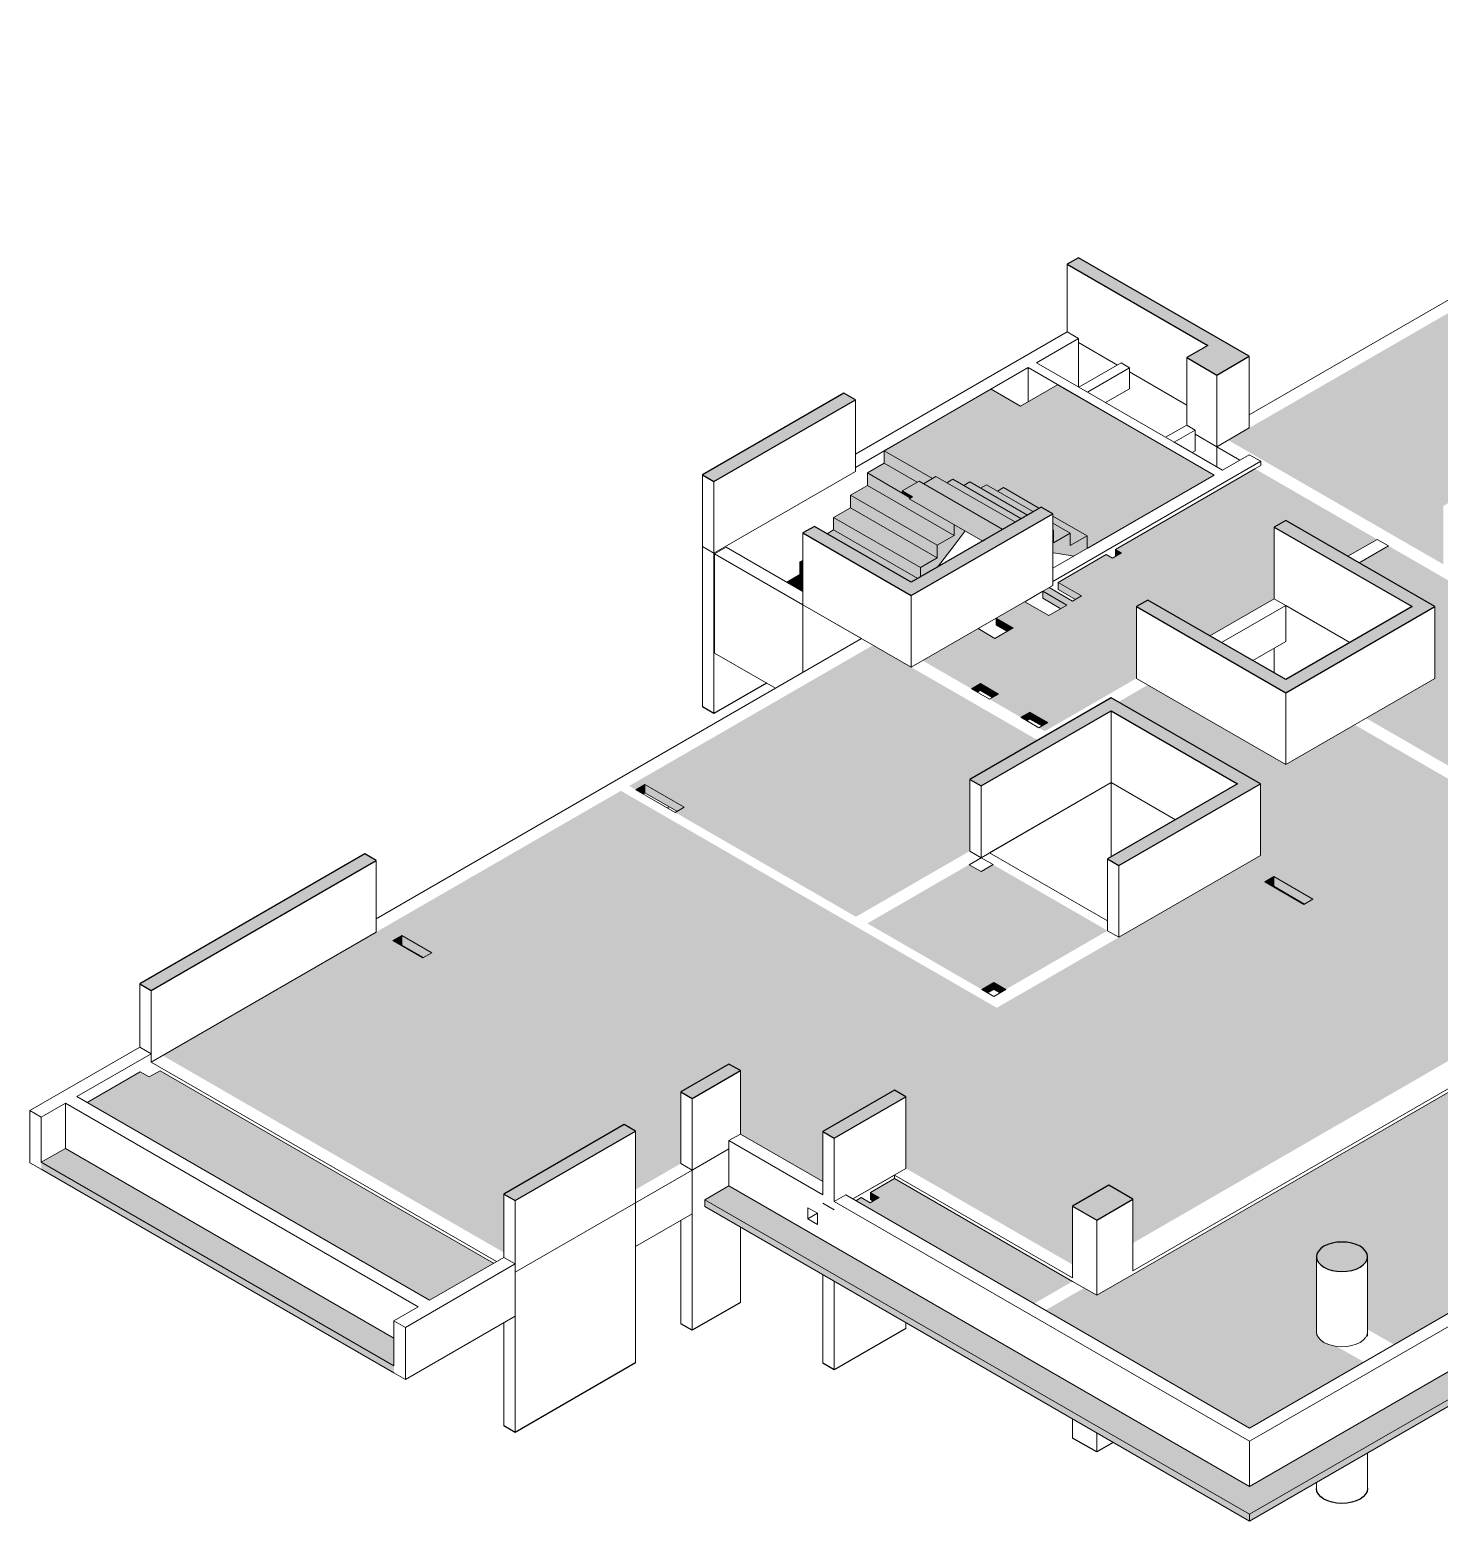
# Model space of a CAD drawing. Header units: centimetres. Extents: x -1475 to 26035, y -1239 to 84208.
# Drawn here: x -1475 to 180, y 66702 to 68453 of the extents above; entities that cross this region are included whole.
import ezdxf

# ---------------------------------------------------------------- set-up
doc = ezdxf.new("R2010")
doc.units = ezdxf.units.CM
for name, color, linetype, lineweight in [('A-FLOR', 7, 'Continuous', 9), ('S-BEAM', 7, 'Continuous', 9), ('S-COLS', 7, 'Continuous', 9), ('S-STRS', 7, 'Continuous', 9)]:
    doc.layers.add(name, color=color, linetype=linetype, lineweight=lineweight)

msp = doc.modelspace()

# ---------------------------------------------------------------- hatches: boundary and pattern name
at = {"layer": 'A-FLOR', "true_color": 0xbfbfbf}
h = msp.add_hatch(color=9, dxfattribs=at)
h.paths.add_polyline_path([(573.29, 67368.42), (702.69, 67443.13), (621.02, 67490.28), (1177.51, 67811.57), (1177.51, 67845.05), (989.07, 67953.85), (981.99, 67949.76), (974.92, 67953.85), (981.99, 67957.93), (983.76, 67956.91), (983.76, 68038.56), (930.73, 68069.18), (930.73, 68153.41), (987.3, 68186.07), (1000.73, 68178.32), (1000.73, 68109.59), (1053.76, 68140.35), (1053.76, 68145), (1047.26, 68148.76), (1053.76, 68152.52), (1053.76, 68224.45), (1108.8, 68256.22), (767.39, 68453.34), (228.93, 68142.46), (670.51, 67887.51), (360.8, 67708.69), (121.09, 67847.09), (86.56, 67827.15), (175.54, 67775.78), (175.54, 67691.55), (94.58, 67644.8), (559.85, 67376.18)], flags=0)
h.paths.add_polyline_path([(284.04, 67553.33), (273.43, 67559.46), (308.79, 67579.87), (319.4, 67573.74), (294.07, 67559.12)], flags=0)
h.paths.add_polyline_path([(449.39, 67673.1), (403.43, 67699.64), (414.03, 67705.76), (460, 67679.23)], flags=0)
h.paths.add_polyline_path([(558.47, 68270.67), (523.12, 68291.08), (533.73, 68297.2), (569.08, 68276.79)], flags=0)
h = msp.add_hatch(color=9, dxfattribs=at)
h.paths.add_polyline_path([(185.44, 67825.45), (185.44, 67894.17), (351.61, 67990.11), (365.04, 67982.36), (365.04, 67913.63), (485.25, 67983.04), (218.92, 68136.68), (-67.35, 67971.4), (175.54, 67831.17)], flags=0)
h.paths.add_polyline_path([(262.16, 68099.59), (216.2, 68126.13), (226.72, 68132.2), (272.69, 68105.67), (270.02, 68104.13)], flags=0)
for points in [[(-282.67, 67629.49), (-175.19, 67691.55), (-175.19, 67775.78), (-161.75, 67783.54), (-88.8, 67741.42), (-13.26, 67785.04), (-13.26, 67869.27), (0.18, 67877.03), (73.13, 67834.91), (107.66, 67854.85), (-35.89, 67937.72), (-199.93, 67843.01), (-192.86, 67838.92), (-203.47, 67832.8), (-210.54, 67836.88), (-266.92, 67804.11), (-239.53, 67788.29), (-250.14, 67782.17), (-277.73, 67798.09), (-285.15, 67793.81), (-256.86, 67777.48), (-278.08, 67765.23), (-306.36, 67781.56), (-339.94, 67762.17), (-320.14, 67750.74), (-341.36, 67738.5), (-361.16, 67749.93), (-426.21, 67712.37), (-368.92, 67679.29), (-358.33, 67685.41), (-337.12, 67673.16), (-347.71, 67667.04), (-310.94, 67645.82), (-300.35, 67651.93), (-279.13, 67639.68), (-289.73, 67633.57), (-286.17, 67631.52)], [(-199.93, 67834.84), (-192.86, 67838.92), (-199.93, 67843.01), (-199.93, 67838.92)], [(-246.6, 67784.21), (-239.53, 67788.29), (-267.12, 67804), (-267.12, 67796.05), (-246.94, 67784.4)], [(-263.93, 67773.4), (-256.86, 67777.48), (-285.15, 67793.81), (-285.15, 67785.64), (-271.01, 67777.48)], [(-327.21, 67746.66), (-320.14, 67750.74), (-339.94, 67762.17), (-339.94, 67754.01), (-332.41, 67749.66)], [(-504.7, 67411.49), (-371.05, 67488.65), (-371.05, 67572.88), (-291.27, 67618.95), (-484.55, 67730.53), (-770.92, 67565.19), (-763.15, 67560.7), (-752.54, 67566.83), (-706.58, 67540.29), (-717.18, 67534.17), (-512.56, 67416.03)], [(-42.25, 66709.71), (1625.82, 67672.77), (1569.25, 67705.43), (1569.25, 67672.77), (-42.25, 66742.37), (-653.9, 67095.5), (-682.18, 67079.17), (-70.53, 66726.04)], [(-361.85, 67675.21), (-358.33, 67677.24), (-358.33, 67685.41), (-368.92, 67679.29)], [(-344.19, 67669.08), (-337.12, 67673.16), (-358.33, 67685.41), (-358.33, 67677.24), (-347.71, 67671.11)], [(-42.25, 66701.54), (1625.82, 67664.6), (1625.82, 67672.77), (-42.25, 66709.71)], [(-303.87, 67641.73), (-300.35, 67643.77), (-300.35, 67651.93), (-310.94, 67645.82)], [(-286.21, 67635.6), (-279.13, 67639.68), (-300.35, 67651.93), (-300.35, 67643.77), (-286.72, 67635.9)], [(-754.66, 67555.8), (-752.54, 67557.03), (-752.54, 67566.83), (-763.15, 67560.7), (-761.02, 67559.48)], [(-715.06, 67535.39), (-706.58, 67540.29), (-752.54, 67566.83), (-752.54, 67557.03), (-717.18, 67536.62)], [(-328.66, 67326.15), (-209.13, 67395.16), (-343.51, 67472.75), (-357.69, 67464.56), (-371.8, 67472.7), (-491.26, 67403.73), (-356.96, 67326.19), (-342.85, 67334.34), (-339.23, 67332.25)], [(-14.55, 67446.89), (-13.84, 67447.3), (-13.84, 67458.73), (-24.45, 67452.61)], [(22.22, 67426.48), (32.12, 67432.19), (-13.84, 67458.73), (-13.84, 67447.3), (21.54, 67426.87)], [(-1038.95, 67377.79), (-1038.25, 67378.2), (-1038.25, 67389.63), (-1048.85, 67383.5)], [(-1012.79, 67363.5), (-1002.89, 67369.21), (-1038.25, 67389.63), (-1038.25, 67378.2), (-1013.5, 67363.91)], [(-349.89, 67322.11), (-342.85, 67326.19), (-342.85, 67334.34), (-356.96, 67326.19), (-352.67, 67323.72)], [(-335.73, 67322.06), (-328.66, 67326.15), (-342.85, 67334.34), (-342.77, 67326.13), (-336.52, 67322.52)], [(-42.25, 66810.96), (92.1, 66888.52), (59.61, 66906.99), (54.81, 66907.83), (49.62, 66909.43), (45.08, 66911.59), (40.74, 66914.87), (38.57, 66917.21), (36.87, 66920.46), (36.29, 66923.84), (36.29, 67012.15), (36.87, 67015.53), (38.57, 67018.78), (41.35, 67021.78), (45.08, 67024.4), (49.62, 67026.56), (56.38, 67028.43), (60.44, 67029.14), (66.29, 67029.47), (72.14, 67029.14), (77.77, 67028.16), (82.96, 67026.56), (87.5, 67024.4), (91.24, 67021.78), (94.01, 67018.78), (95.71, 67015.53), (96.29, 67012.15), (96.29, 66926.93), (127.46, 66908.94), (570.1, 67164.5), (437.84, 67240.86), (427.23, 67234.74), (393.3, 67254.33), (403.9, 67260.46), (345.24, 67294.32), (-221.85, 66966.91), (-236.7, 66975.48), (-281.96, 66949.35), (-72.8, 66828.59)], [(-1005.68, 66960.99), (-930.38, 67004.47), (-1322.15, 67230.66), (-1334.88, 67223.31), (-1345.78, 67229.22), (-1408.03, 67193.28), (-1012.06, 66964.67)], [(-1047.4, 66883.83), (-1047.4, 66916.49), (-1433.48, 67139.39), (-1461.77, 67123.06), (-1075.69, 66900.16)], [(-1047.4, 66875.66), (-1047.4, 66883.83), (-1461.77, 67123.06), (-1461.77, 67114.9), (-1061.54, 66883.83)], [(-295.39, 66957.11), (-250.14, 66983.24), (-459.44, 67104.08), (-487.76, 67087.73), (-477.21, 67081.63), (-487.81, 67075.51), (-498.37, 67081.6), (-504.7, 67077.95), (-299.88, 66959.7)], [(-42.25, 66701.54), (-42.25, 66709.71), (-682.18, 67079.17), (-682.18, 67071.01), (-56.39, 66709.71)], [(-484.28, 67077.55), (-477.21, 67081.63), (-487.76, 67087.73), (-487.76, 67079.56), (-484.89, 67077.9)]]:
    msp.add_hatch(color=9, dxfattribs=at).paths.add_polyline_path(points, flags=0)
h = msp.add_hatch(color=9, dxfattribs=at)
h.paths.add_polyline_path([(-250.14, 67002.83), (-250.14, 67071.55), (-207.71, 67096.05), (-179.43, 67079.72), (-179.43, 67028.14), (348.78, 67333.1), (398.63, 67304.32), (398.63, 67351.82), (415.6, 67361.61), (488.79, 67319.63), (559.85, 67360.66), (81.14, 67637.05), (0.18, 67590.3), (-161.75, 67683.79), (-196.28, 67663.85), (-29.52, 67567.58), (-29.52, 67483.34), (-339.23, 67304.53), (-780.82, 67559.48), (-1319.28, 67248.6), (-918.35, 67017.12), (-918.35, 67085.84), (-776.93, 67167.49), (-763.5, 67159.74), (-763.5, 67091.01), (-710.47, 67121.63), (-710.47, 67205.87), (-653.9, 67238.53), (-640.46, 67230.77), (-640.46, 67156.33), (-543.59, 67100.4), (-543.59, 67159.33), (-459.44, 67207.91), (-446.01, 67200.15), (-446.01, 67115.92), (-293.98, 67028.14)], flags=0)
h.paths.add_polyline_path([(-1013.5, 67363.09), (-1048.85, 67383.5), (-1038.25, 67389.63), (-1002.89, 67369.21)], flags=0)
h.paths.add_polyline_path([(21.52, 67426.07), (-24.45, 67452.61), (-13.84, 67458.73), (32.12, 67432.19)], flags=0)
h.paths.add_polyline_path([(204.22, 67507.25), (193.61, 67513.37), (228.97, 67533.78), (239.57, 67527.66), (210.54, 67510.9)], flags=0)
at = {"layer": 'S-COLS', "true_color": 0x8080ff}
for points in [[(-80.79, 68047.88), (-42.6, 68069.93), (-243.07, 68185.66), (-256.5, 68177.91), (-91.39, 68082.58), (-116.14, 68068.29), (-83.97, 68049.72)], [(-671.57, 67922.75), (-505.4, 68018.69), (-518.84, 68026.45), (-685.01, 67930.51)], [(-439.64, 67788.85), (-273.47, 67884.78), (-286.91, 67892.54), (-439.64, 67804.36), (-553.49, 67870.09), (-566.92, 67862.33), (-453.08, 67796.6)], [(0.18, 67674.54), (175.54, 67775.78), (0.18, 67877.03), (-13.26, 67869.27), (148.67, 67775.78), (0.18, 67690.05), (-161.75, 67783.54), (-175.19, 67775.78), (-13.26, 67682.29)], [(-195.69, 67471.64), (-29.52, 67567.58), (-204.88, 67668.82), (-371.05, 67572.88), (-357.62, 67565.13), (-204.88, 67653.31), (-56.39, 67567.58), (-209.13, 67479.39), (-196.16, 67471.91)], [(-1332.72, 67325.08), (-1068.26, 67477.76), (-1081.7, 67485.52), (-1346.15, 67332.83), (-1334.88, 67326.32)], [(-697.03, 67198.11), (-640.46, 67230.77), (-653.9, 67238.53), (-710.47, 67205.87)], [(-530.15, 67151.57), (-446.01, 67200.15), (-459.44, 67207.91), (-543.59, 67159.33), (-534.87, 67154.29)], [(-904.92, 67078.09), (-763.5, 67159.74), (-776.93, 67167.49), (-918.35, 67085.84)], [(-221.85, 67055.22), (-179.43, 67079.72), (-207.71, 67096.05), (-250.14, 67071.55), (-229.1, 67059.4)], [(66.29, 66994.83), (72.14, 66995.17), (77.77, 66996.15), (82.96, 66997.75), (87.5, 66999.91), (91.24, 67002.53), (94.01, 67005.53), (95.71, 67008.77), (96.29, 67012.15), (95.71, 67015.53), (94.01, 67018.78), (91.24, 67021.78), (87.5, 67024.4), (82.96, 67026.56), (76.21, 67028.43), (72.14, 67029.14), (66.29, 67029.47), (60.44, 67029.14), (54.81, 67028.16), (49.62, 67026.56), (45.08, 67024.4), (40.74, 67021.12), (38.57, 67018.78), (36.87, 67015.53), (36.35, 67011.81), (36.87, 67008.77), (38.57, 67005.53), (41.35, 67002.53), (45.08, 66999.91), (49.62, 66997.75), (54.81, 66996.15), (60.44, 66995.17)]]:
    msp.add_hatch(color=171, dxfattribs=at).paths.add_polyline_path(points, flags=0)
at = {"layer": 'S-STRS', "true_color": 0xff8040}
for points in [[(-233.17, 67844.23), (-83.98, 67930.38), (-267.82, 68036.52), (-311.3, 68011.41), (-345.95, 68031.41), (-471.46, 67958.95), (-414.89, 67926.29), (-410.65, 67928.74), (-397.92, 67921.39), (-390.85, 67925.47), (-378.13, 67918.12), (-371.05, 67922.21), (-358.33, 67914.86), (-351.26, 67918.94), (-338.53, 67911.59), (-331.46, 67915.68), (-289.15, 67891.25), (-286.91, 67892.54), (-273.47, 67884.78), (-273.47, 67882.2), (-233.17, 67858.93)], [(-425.38, 67920.23), (-414.89, 67926.29), (-471.46, 67958.95), (-471.46, 67944.25), (-432.69, 67921.87), (-430.45, 67923.16)], [(-450.25, 67909.14), (-450.25, 67911.73), (-432.69, 67921.87), (-471.46, 67944.25), (-491.26, 67932.82), (-450.96, 67909.55)], [(-409.24, 67847.91), (-389.44, 67859.34), (-491.26, 67918.12), (-511.06, 67906.69), (-410.65, 67848.72)], [(-389.44, 67859.34), (-389.44, 67872.26), (-442, 67902.61), (-440.66, 67903.39), (-491.26, 67932.82), (-491.26, 67918.12), (-390.85, 67860.15)], [(-332.16, 67866.41), (-317.43, 67874.92), (-410.65, 67928.74), (-425.38, 67920.23), (-351.96, 67877.84)], [(-317.43, 67874.92), (-310.36, 67879), (-390.85, 67925.47), (-397.92, 67921.39), (-331.46, 67883.02)], [(-409.24, 67833.21), (-409.24, 67847.91), (-511.06, 67906.69), (-511.06, 67892), (-413.42, 67835.62)], [(-440.66, 67903.39), (-438.23, 67904.79), (-450.25, 67911.73), (-450.25, 67908.93), (-442, 67904.17)], [(-429.04, 67821.78), (-409.24, 67833.21), (-511.06, 67892), (-530.86, 67880.57), (-439.64, 67827.9)], [(-439.64, 67804.36), (-431.98, 67808.78), (-530.86, 67865.87), (-538.52, 67861.45), (-444.36, 67807.08)], [(-431.98, 67808.78), (-429.04, 67810.48), (-429.04, 67821.78), (-530.86, 67880.57), (-530.86, 67865.87), (-439.64, 67813.2)], [(-389.44, 67847.69), (-376.49, 67864.78), (-389.44, 67872.26), (-389.44, 67852.18)], [(-272.77, 67839.12), (-272.77, 67865.46), (-273.47, 67865.05), (-273.47, 67839.23)], [(-409.24, 67821.91), (-408.76, 67822.19), (-389.44, 67847.91), (-389.44, 67859.34), (-409.24, 67847.69), (-409.24, 67833.21)], [(-252.97, 67835.85), (-252.97, 67862.19), (-272.77, 67850.76), (-272.77, 67839.12), (-259.23, 67836.88)], [(-248.86, 67835.17), (-233.17, 67844.23), (-233.17, 67858.93), (-252.97, 67847.5), (-252.97, 67835.85)], [(-566.92, 67826.27), (-566.92, 67830.35), (-570.46, 67828.31), (-567.97, 67826.87)], [(-429.04, 67810.48), (-409.24, 67821.91), (-409.24, 67833.21), (-429.04, 67821.56)], [(-566.92, 67793.61), (-566.92, 67811.57), (-570.46, 67813.61), (-586.01, 67804.63), (-567.97, 67794.21)], [(-566.92, 67811.57), (-566.92, 67826.27), (-570.46, 67828.31), (-570.46, 67813.61)]]:
    msp.add_hatch(color=11, dxfattribs=at).paths.add_polyline_path(points, flags=0)
at = {"layer": 'S-STRS', "true_color": 0xff80ff}
for points in [[(-351.96, 67854.98), (-332.16, 67866.41), (-430.45, 67923.16), (-450.25, 67911.73), (-355.97, 67857.3)], [(-355.74, 67852.8), (-351.96, 67854.98), (-438.23, 67904.79), (-442, 67902.61), (-356.65, 67853.33)]]:
    msp.add_hatch(color=211, dxfattribs=at).paths.add_polyline_path(points, flags=0)
at = {"layer": 'S-STRS', "true_color": 0xff8040}
h = msp.add_hatch(color=11, dxfattribs=at)
h.paths.add_polyline_path([(-273.47, 67865.05), (-272.77, 67865.46), (-273.47, 67865.87)], flags=0)
h.paths.add_polyline_path([(-310.36, 67879), (-303.29, 67883.08), (-371.05, 67922.21), (-378.13, 67918.12), (-312.36, 67880.16)], flags=0)
h = msp.add_hatch(color=11, dxfattribs=at)
h.paths.add_polyline_path([(-272.77, 67850.76), (-252.97, 67862.19), (-273.47, 67874.03), (-273.47, 67865.87), (-272.77, 67865.46)], flags=0)
h.paths.add_polyline_path([(-303.29, 67883.08), (-296.22, 67887.17), (-351.26, 67918.94), (-358.33, 67914.86), (-306.24, 67884.78)], flags=0)
h = msp.add_hatch(color=11, dxfattribs=at)
h.paths.add_polyline_path([(-252.97, 67847.5), (-233.17, 67858.93), (-273.47, 67882.2), (-273.47, 67874.03), (-252.97, 67862.19), (-252.97, 67855.66)], flags=0)
h.paths.add_polyline_path([(-296.22, 67887.17), (-289.15, 67891.25), (-331.46, 67915.68), (-338.53, 67911.59), (-299.88, 67889.28)], flags=0)

# ---------------------------------------------------------------- linework, layer by layer
at = {"layer": 'A-FLOR'}
for p, q in [((-35.89, 67937.72), (-199.93, 67843.01)), ((73.13, 67834.91), (107.66, 67854.85)), ((121.09, 67847.09), (86.56, 67827.15)), ((-210.54, 67836.88), (-267.12, 67804.22)), ((-203.47, 67832.8), (-210.54, 67836.88)), ((-192.86, 67838.92), (-203.47, 67832.8)), ((-199.93, 67843.01), (-192.86, 67838.92)), ((-199.93, 67834.84), (-199.93, 67843.01)), ((-250.14, 67782.17), (-277.73, 67798.09)), ((-267.12, 67804.22), (-239.53, 67788.29)), ((-267.12, 67796.05), (-267.12, 67804.22)), ((-246.6, 67784.21), (-267.12, 67796.05)), ((-278.08, 67765.23), (-306.36, 67781.56)), ((-285.15, 67793.81), (-256.86, 67777.48)), ((-285.15, 67785.64), (-285.15, 67793.81)), ((-263.93, 67773.4), (-285.15, 67785.64)), ((-256.86, 67777.48), (-278.08, 67765.23)), ((-239.53, 67788.29), (-250.14, 67782.17)), ((-88.8, 67741.42), (-13.26, 67785.04)), ((-339.94, 67762.17), (-320.14, 67750.74)), ((-339.94, 67754.01), (-339.94, 67762.17)), ((-341.36, 67738.5), (-361.16, 67749.93)), ((-320.14, 67750.74), (-341.36, 67738.5)), ((-327.21, 67746.66), (-339.94, 67754.01)), ((-368.92, 67679.29), (-358.33, 67685.41)), ((-358.33, 67677.24), (-361.85, 67675.21)), ((-358.33, 67685.41), (-337.12, 67673.16)), ((-358.33, 67685.41), (-358.33, 67677.24)), ((-344.19, 67669.08), (-358.33, 67677.24)), ((-337.12, 67673.16), (-347.71, 67667.04)), ((-42.25, 66709.71), (1625.82, 67672.77)), ((1569.25, 67672.77), (-42.25, 66742.37)), ((1625.82, 67664.6), (-42.25, 66701.54)), ((-310.94, 67645.82), (-300.35, 67651.93)), ((-300.35, 67643.77), (-303.87, 67641.73)), ((-300.35, 67651.93), (-279.13, 67639.68)), ((-300.35, 67651.93), (-300.35, 67643.77)), ((-286.21, 67635.6), (-300.35, 67643.77)), ((-279.13, 67639.68), (-289.73, 67633.57)), ((-763.15, 67560.7), (-752.54, 67566.83)), ((-752.54, 67566.83), (-706.58, 67540.29)), ((-752.54, 67566.83), (-752.54, 67557.03)), ((-752.54, 67557.03), (-754.66, 67555.8)), ((-715.06, 67535.39), (-752.54, 67557.03)), ((-706.58, 67540.29), (-717.18, 67534.17)), ((-357.69, 67464.56), (-371.8, 67472.7)), ((-343.51, 67472.75), (-357.69, 67464.56)), ((-24.45, 67452.61), (-13.84, 67458.73)), ((21.52, 67426.07), (-24.45, 67452.61)), ((-13.84, 67447.3), (-14.55, 67446.89)), ((-13.84, 67458.73), (32.12, 67432.19)), ((-13.84, 67447.3), (-13.84, 67458.73)), ((22.22, 67426.48), (-13.84, 67447.3)), ((32.12, 67432.19), (21.52, 67426.07)), ((-1048.85, 67383.5), (-1038.25, 67389.63)), ((-1013.5, 67363.09), (-1048.85, 67383.5)), ((-1038.25, 67378.2), (-1038.95, 67377.79)), ((-1038.25, 67389.63), (-1002.89, 67369.21)), ((-1038.25, 67378.2), (-1038.25, 67389.63)), ((-1012.79, 67363.5), (-1038.25, 67378.2)), ((-1002.89, 67369.21), (-1013.5, 67363.09)), ((-356.96, 67326.19), (-342.85, 67334.34)), ((-342.85, 67326.18), (-349.89, 67322.11)), ((-342.85, 67334.34), (-328.66, 67326.15)), ((-342.85, 67334.34), (-342.85, 67326.18)), ((-335.73, 67322.06), (-342.85, 67326.18)), ((-1345.45, 67229.41), (-1408.03, 67193.28)), ((-1334.88, 67223.31), (-1345.45, 67229.41)), ((-1322.15, 67230.66), (-1334.88, 67223.31)), ((-930.38, 67004.47), (-1322.15, 67230.66)), ((-1433.48, 67139.39), (-1461.77, 67123.06)), ((-1047.4, 66916.49), (-1433.48, 67139.39)), ((-1461.77, 67123.06), (-1047.4, 66883.83)), ((-1047.4, 66875.66), (-1461.77, 67114.9)), ((-653.9, 67095.5), (-682.18, 67079.17)), ((-42.25, 66742.37), (-653.9, 67095.5)), ((-459.44, 67104.08), (-487.76, 67087.73)), ((-250.14, 66983.24), (-459.44, 67104.08)), ((-682.18, 67079.17), (-42.25, 66709.71)), ((-682.18, 67079.17), (-682.18, 67071.01)), ((-498.37, 67081.6), (-504.7, 67077.95)), ((-487.81, 67075.51), (-498.37, 67081.6)), ((-477.21, 67081.63), (-487.81, 67075.51)), ((-487.76, 67087.73), (-477.21, 67081.63)), ((-487.76, 67079.56), (-487.76, 67087.73)), ((-484.28, 67077.55), (-487.76, 67079.56)), ((-42.25, 66701.54), (-682.18, 67071.01)), ((-42.25, 66709.71), (-42.25, 66701.54))]:
    msp.add_line(p, q, dxfattribs=at)
at = {"layer": 'S-BEAM'}
for p, q in [((502.93, 68316.17), (-42.6, 68001.2)), ((-256.5, 68098.57), (-505.4, 67954.87)), ((-243.07, 68090.81), (-256.5, 68098.57)), ((-292.57, 68062.24), (-243.07, 68090.81)), ((-243.07, 68085.91), (-243.07, 68090.81)), ((-243.07, 68034.48), (-243.07, 68085.91)), ((-242.72, 68033.45), (-292.57, 68062.24)), ((-193.22, 68062.03), (-242.72, 68033.45)), ((-183.32, 68056.32), (-193.22, 68062.03)), ((-505.4, 67939.35), (-302.47, 68056.52)), ((-302.47, 68056.52), (-83.97, 67930.37)), ((-302.47, 68056.52), (-302.47, 68016.51)), ((-232.82, 68027.74), (-183.32, 68056.32)), ((-183.32, 68051.42), (-183.32, 68056.32)), ((-183.32, 68031.82), (-183.32, 68051.42)), ((-243.78, 68034.07), (-243.07, 68034.48)), ((-232.82, 68027.74), (-242.72, 68033.45)), ((-242.72, 68033.45), (-232.82, 68027.74)), ((-140.89, 67974.67), (-232.82, 68027.74)), ((-211.6, 68015.49), (-183.32, 68031.82)), ((-116.14, 67988.96), (-140.89, 67974.67)), ((-106.24, 67983.24), (-116.14, 67988.96)), ((-130.99, 67968.95), (-140.89, 67974.67)), ((-140.89, 67974.67), (-130.99, 67968.95)), ((-130.99, 67968.95), (-106.24, 67983.24)), ((-106.24, 67958.75), (-106.24, 67983.24)), ((-67.35, 67971.4), (-80.79, 67963.64)), ((-74.07, 67936.09), (-130.99, 67968.95)), ((-109.78, 67956.7), (-106.24, 67958.75)), ((-80.79, 67963.64), (-53.56, 67947.93)), ((-80.79, 67963.64), (-80.79, 67939.96)), ((-42.6, 67954.25), (-74.07, 67936.09)), ((-42.6, 67954.25), (-29.17, 67946.5)), ((-505.4, 67939.35), (-505.4, 67934.45)), ((-273.47, 67805.45), (-29.17, 67946.5)), ((-35.89, 67937.72), (-29.17, 67941.6)), ((-29.17, 67946.5), (-29.17, 67941.6)), ((-83.97, 67930.37), (-273.47, 67820.96)), ((107.66, 67854.85), (73.13, 67834.91)), ((86.56, 67827.15), (121.09, 67847.09)), ((107.66, 67854.85), (121.09, 67847.09)), ((121.09, 67847.09), (107.66, 67854.85)), ((-670.68, 67838), (-657.24, 67845.75)), ((-670.68, 67721.24), (-670.68, 67838)), ((-670.68, 67838), (-566.92, 67778.1)), ((-566.92, 67793.61), (-657.24, 67845.75)), ((-273.47, 67805.45), (-273.47, 67800.55)), ((-566.92, 67698.49), (-566.92, 67778.1)), ((-13.26, 67785.04), (-88.8, 67741.42)), ((-75.37, 67733.66), (0.18, 67777.28)), ((0.18, 67777.28), (-13.26, 67785.04)), ((0.18, 67734.82), (0.18, 67777.28)), ((-497.98, 67738.29), (-1068.26, 67409.04)), ((-38.6, 67712.44), (0.18, 67734.82)), ((-599.1, 67679.91), (-670.68, 67721.24)), ((-347.71, 67667.04), (-368.92, 67679.29)), ((-289.73, 67633.57), (-310.94, 67645.82)), ((-717.18, 67534.17), (-763.15, 67560.7)), ((-726.38, 67539.47), (-724.25, 67540.7)), ((-371.8, 67472.7), (-357.62, 67480.89)), ((-357.62, 67480.89), (-343.51, 67472.75)), ((-209.13, 67406.59), (-347.72, 67486.61)), ((-1022.69, 67368.4), (-1021.98, 67368.81)), ((-342.77, 67318), (-356.96, 67326.19)), ((-328.66, 67326.15), (-342.77, 67318)), ((-179.43, 66995.48), (345.24, 67298.4)), ((-179.43, 66991.4), (345.24, 67294.32)), ((-1346.15, 67258.4), (-1475.2, 67183.89)), ((-1332.72, 67250.64), (-1346.15, 67258.4)), ((-1420.05, 67200.22), (-1332.72, 67250.64)), ((-1332.72, 67240.84), (-1332.72, 67250.64)), ((-1332.72, 67240.84), (-926.84, 67006.51)), ((-1005.68, 66960.99), (-1420.05, 67200.22)), ((-1475.2, 67183.89), (-1475.2, 67122.65)), ((-1461.77, 67176.13), (-1475.2, 67183.89)), ((-1461.77, 67176.13), (-1433.48, 67192.46)), ((-1433.48, 67192.46), (-1019.12, 66953.23)), ((-1433.48, 67192.46), (-1433.48, 67139.39)), ((-1461.77, 67123.06), (-1461.77, 67176.13)), ((582.13, 67171.44), (-42.25, 66810.96)), ((-640.46, 67156.33), (-653.9, 67148.58)), ((-653.9, 67148.58), (-543.59, 67084.89)), ((-653.9, 67148.58), (-653.9, 67095.5)), ((-543.59, 67100.4), (-640.46, 67156.33)), ((-28.81, 66803.2), (595.56, 67163.68)), ((-1475.2, 67122.65), (-1461.77, 67114.9)), ((-763.5, 67075.5), (-697.03, 67113.88)), ((-697.03, 67113.88), (-710.47, 67121.63)), ((-697.03, 67062.44), (-697.03, 67113.88)), ((-459.44, 67108.16), (-250.14, 66987.32)), ((-459.44, 67108.16), (-459.44, 67104.08)), ((-530.15, 67077.13), (-516.72, 67084.89)), ((-530.15, 67077.13), (-42.25, 66795.44)), ((-42.25, 66810.96), (-516.72, 67084.89)), ((-763.5, 67075.5), (-763.5, 67024.06)), ((-763.5, 67024.06), (-697.03, 67062.44)), ((-561.16, 67069.72), (-549.85, 67063.19)), ((-561.16, 67056.66), (-561.16, 67069.72)), ((-549.85, 67063.19), (-561.16, 67056.66)), ((-549.85, 67063.19), (-549.85, 67050.13)), ((-549.85, 67050.13), (-561.16, 67056.66)), ((-918.35, 67011.41), (-1005.68, 66960.99)), ((-904.92, 67003.65), (-918.35, 67011.41)), ((-1033.97, 66929.14), (-904.92, 67003.65)), ((-904.92, 66993.85), (-904.92, 67003.65)), ((-904.92, 66942.41), (-904.92, 66993.85)), ((-1019.12, 66953.23), (-1047.4, 66936.9)), ((-1047.4, 66936.9), (-1047.4, 66883.83)), ((-1033.97, 66929.14), (-1047.4, 66936.9)), ((-1033.97, 66867.91), (-904.92, 66942.41)), ((-1033.97, 66867.91), (-1033.97, 66929.14)), ((-1047.4, 66875.66), (-1033.97, 66867.91)), ((-42.25, 66795.44), (-28.81, 66803.2)), ((-42.25, 66795.44), (-42.25, 66742.37))]:
    msp.add_line(p, q, dxfattribs=at)
at = {"layer": 'S-COLS', "lineweight": 25}
for p, q in [((-243.07, 68185.66), (-256.5, 68177.91)), ((-42.6, 68069.93), (-243.07, 68185.66)), ((-256.5, 68177.91), (-91.39, 68082.58)), ((-91.39, 68082.58), (-116.14, 68068.29)), ((-116.14, 68068.29), (-80.79, 68047.88)), ((-80.79, 68047.88), (-42.6, 68069.93)), ((-518.84, 68026.45), (-685.01, 67930.51)), ((-505.4, 68018.69), (-518.84, 68026.45)), ((-671.57, 67922.75), (-505.4, 68018.69)), ((-685.01, 67930.51), (-671.57, 67922.75)), ((-286.91, 67892.54), (-439.64, 67804.36)), ((-439.64, 67788.85), (-273.47, 67884.78)), ((-273.47, 67884.78), (-286.91, 67892.54)), ((-553.49, 67870.09), (-566.92, 67862.33)), ((-439.64, 67804.36), (-553.49, 67870.09)), ((0.18, 67877.03), (-13.26, 67869.27)), ((-13.26, 67869.27), (148.67, 67775.78)), ((175.54, 67775.78), (0.18, 67877.03)), ((-566.92, 67862.33), (-439.64, 67788.85)), ((-161.75, 67783.54), (-175.19, 67775.78)), ((0.18, 67690.05), (-161.75, 67783.54)), ((-175.19, 67775.78), (0.18, 67674.54)), ((0.18, 67674.54), (175.54, 67775.78)), ((148.67, 67775.78), (0.18, 67690.05)), ((-609.79, 67686.09), (-671.57, 67650.42)), ((-671.57, 67650.42), (-685.01, 67658.18)), ((-204.88, 67668.82), (-371.05, 67572.88)), ((-29.52, 67567.58), (-204.88, 67668.82)), ((-357.62, 67565.13), (-204.88, 67653.31)), ((-204.88, 67653.31), (-56.39, 67567.58)), ((-371.05, 67572.88), (-357.62, 67565.13)), ((-56.39, 67567.58), (-209.13, 67479.39)), ((-195.69, 67471.64), (-29.52, 67567.58)), ((-1081.7, 67485.52), (-1346.15, 67332.83)), ((-1068.26, 67477.76), (-1081.7, 67485.52)), ((-209.13, 67479.39), (-195.69, 67471.64)), ((-1332.72, 67325.08), (-1068.26, 67477.76)), ((-1346.15, 67332.83), (-1332.72, 67325.08)), ((-653.9, 67238.53), (-710.47, 67205.87)), ((-640.46, 67230.77), (-653.9, 67238.53)), ((-697.03, 67198.11), (-640.46, 67230.77)), ((-710.47, 67205.87), (-697.03, 67198.11)), ((-459.44, 67207.91), (-543.59, 67159.33)), ((-530.15, 67151.57), (-446.01, 67200.15)), ((-446.01, 67200.15), (-459.44, 67207.91)), ((-776.93, 67167.49), (-918.35, 67085.84)), ((-763.5, 67159.74), (-776.93, 67167.49)), ((-904.92, 67078.09), (-763.5, 67159.74)), ((-543.59, 67159.33), (-530.15, 67151.57)), ((-207.71, 67096.05), (-250.14, 67071.55)), ((-179.43, 67079.72), (-207.71, 67096.05)), ((-918.35, 67085.84), (-904.92, 67078.09)), ((-221.85, 67055.22), (-179.43, 67079.72)), ((-250.14, 67071.55), (-221.85, 67055.22)), ((-640.46, 66958.44), (-697.03, 66925.78)), ((-697.03, 66925.78), (-710.47, 66933.54)), ((-446.01, 66927.82), (-530.15, 66879.24)), ((-763.5, 66887.4), (-904.92, 66805.75)), ((-530.15, 66879.24), (-543.59, 66886.99)), ((-904.92, 66805.75), (-918.35, 66813.51)), ((-221.85, 66782.89), (-250.14, 66799.22)), ((-202.5, 66794.07), (-221.85, 66782.89))]:
    msp.add_line(p, q, dxfattribs=at)
at = {"layer": 'S-COLS'}
for p, q in [((-256.5, 68177.91), (-256.5, 68098.57)), ((-197.46, 68059.58), (-243.07, 68085.91)), ((-197.46, 68059.58), (-243.07, 68085.91)), ((-116.14, 68068.29), (-116.14, 67988.96)), ((-42.6, 67985.69), (-42.6, 68069.93)), ((-116.14, 68012.63), (-183.32, 68051.42)), ((-116.14, 68012.63), (-183.32, 68051.42)), ((-80.79, 68047.88), (-80.79, 67963.64)), ((-505.4, 68018.69), (-505.4, 67934.45)), ((-80.79, 67963.64), (-106.24, 67978.34)), ((-80.79, 67963.64), (-106.24, 67978.34)), ((-42.6, 67985.69), (-80.79, 67963.64)), ((-67.35, 67971.4), (-80.79, 67963.64)), ((-80.79, 67963.64), (-80.79, 67939.96)), ((-685.01, 67930.51), (-685.01, 67846.27)), ((-505.4, 67934.45), (-671.57, 67838.52)), ((-505.4, 67934.45), (-671.57, 67838.52)), ((-671.57, 67922.75), (-671.57, 67838.52)), ((-273.47, 67884.78), (-273.47, 67800.55)), ((-13.26, 67869.27), (-13.26, 67785.04)), ((-566.92, 67862.33), (-566.92, 67778.09)), ((-671.57, 67838.52), (-685.01, 67846.27)), ((-685.01, 67846.27), (-685.01, 67658.18)), ((-671.57, 67838.52), (-685.01, 67846.27)), ((-671.57, 67838.52), (-671.57, 67650.42)), ((-273.47, 67800.55), (-439.64, 67704.61)), ((-273.47, 67800.55), (-277.73, 67798.09)), ((-497.98, 67738.29), (-566.92, 67778.1)), ((-566.92, 67778.1), (-566.92, 67698.49)), ((-439.64, 67704.61), (-566.92, 67778.09)), ((-439.64, 67704.61), (-439.64, 67788.85)), ((-285.15, 67793.81), (-306.36, 67781.56)), ((0.18, 67777.28), (-13.26, 67785.04)), ((75.72, 67733.66), (-13.26, 67785.04)), ((75.72, 67733.66), (0.18, 67777.28)), ((-339.94, 67762.17), (-361.16, 67749.93)), ((-175.19, 67775.78), (-175.19, 67691.55)), ((175.54, 67691.55), (175.54, 67775.78)), ((-13.26, 67727.06), (-13.26, 67697.81)), ((0.18, 67590.3), (-175.19, 67691.55)), ((175.54, 67691.55), (0.18, 67590.3)), ((0.18, 67674.54), (0.18, 67590.3)), ((-204.88, 67653.31), (-204.88, 67569.07)), ((-371.05, 67572.88), (-371.05, 67488.65)), ((-204.88, 67569.07), (-357.62, 67480.89)), ((-204.88, 67569.07), (-347.72, 67486.61)), ((-129.34, 67525.46), (-204.88, 67569.07)), ((-204.88, 67569.07), (-204.88, 67481.84)), ((-129.34, 67525.46), (-204.88, 67569.07)), ((-29.52, 67567.58), (-29.52, 67483.34)), ((-357.62, 67565.13), (-357.62, 67480.89)), ((-357.62, 67480.89), (-371.05, 67488.65)), ((-209.13, 67479.39), (-209.13, 67395.16)), ((-29.52, 67483.34), (-195.69, 67387.4)), ((-1068.26, 67477.76), (-1068.26, 67393.53)), ((-195.69, 67471.64), (-195.69, 67387.4)), ((0.18, 67439.21), (0.18, 67438.39)), ((-1068.26, 67393.53), (-1332.72, 67240.84)), ((-195.69, 67387.4), (-209.13, 67395.16)), ((-1346.15, 67332.83), (-1346.15, 67258.4)), ((-1332.72, 67325.08), (-1332.72, 67240.84)), ((-640.46, 67230.77), (-640.46, 67156.33)), ((-710.47, 67205.87), (-710.47, 67121.63)), ((-446.01, 67200.15), (-446.01, 67115.92)), ((-697.03, 67198.11), (-697.03, 67113.88)), ((-763.5, 67159.74), (-763.5, 67075.5)), ((-543.59, 67159.33), (-543.59, 67084.89)), ((-530.15, 67151.57), (-530.15, 67077.13)), ((-653.9, 67138.78), (-697.03, 67113.88)), ((-653.9, 67138.78), (-697.03, 67113.88)), ((-697.03, 67113.88), (-710.47, 67121.63)), ((-697.03, 67113.88), (-710.47, 67121.63)), ((-697.03, 67113.88), (-697.03, 66925.78)), ((-446.01, 67115.92), (-508.23, 67079.99)), ((-459.44, 67108.16), (-508.23, 67079.99)), ((-918.35, 67085.84), (-918.35, 67011.41)), ((-904.92, 67078.09), (-904.92, 66993.85)), ((-179.43, 67079.72), (-179.43, 66995.48)), ((-763.5, 67075.5), (-904.92, 66993.85)), ((-763.5, 67075.5), (-904.92, 66993.85)), ((-763.5, 67075.5), (-763.5, 66887.4)), ((-530.15, 67067.34), (-543.59, 67075.09)), ((-530.15, 67067.34), (-543.59, 67075.09)), ((-250.14, 67071.55), (-250.14, 66987.32)), ((-710.47, 67054.68), (-710.47, 66933.54)), ((-640.46, 67046.92), (-640.46, 66958.44)), ((-221.85, 67055.22), (-221.85, 66966.91)), ((36.29, 67012.15), (36.29, 66923.84)), ((96.29, 66923.84), (96.29, 67012.15)), ((-904.92, 66993.85), (-904.92, 66805.75)), ((-543.59, 66990.99), (-543.59, 66886.99)), ((-179.43, 66991.4), (-221.85, 66966.91)), ((-530.15, 66983.24), (-530.15, 66879.24)), ((-221.85, 66966.91), (-250.14, 66983.24)), ((-918.35, 66934.65), (-918.35, 66813.51)), ((-446.01, 66934.65), (-446.01, 66927.82)), ((95.71, 66920.46), (94.29, 66917.62)), ((96.29, 66923.84), (95.81, 66920.76)), ((96.29, 66918.8), (96.29, 66923.84)), ((66, 66906.52), (60.44, 66906.85)), ((-250.14, 66821.57), (-250.14, 66799.22)), ((-221.85, 66805.24), (-221.85, 66782.89)), ((96.29, 66739.82), (96.29, 66781.53)), ((36.29, 66746.89), (36.29, 66739.82))]:
    msp.add_line(p, q, dxfattribs=at)
at = {"layer": 'S-COLS', "lineweight": 25}
for points in [[(87.5, 67024.4, 0), (82.96, 67026.56, 0), (77.77, 67028.16, 0), (72.14, 67029.14, 0), (66.29, 67029.47, 0), (60.44, 67029.14, 0), (54.81, 67028.16, 0), (49.62, 67026.56, 0), (45.08, 67024.4, 0), (41.35, 67021.78, 0), (38.57, 67018.78, 0), (36.87, 67015.53, 0), (36.29, 67012.15, 0), (36.87, 67008.77, 0), (38.57, 67005.53, 0), (41.35, 67002.53, 0), (45.08, 66999.91, 0)], [(45.08, 66999.91, 0), (49.62, 66997.75, 0), (54.81, 66996.15, 0), (60.44, 66995.17, 0), (66.29, 66994.83, 0), (72.14, 66995.17, 0), (77.77, 66996.15, 0), (82.96, 66997.75, 0), (87.5, 66999.91, 0), (91.24, 67002.53, 0), (94.01, 67005.53, 0), (95.71, 67008.77, 0), (96.29, 67012.15, 0), (95.71, 67015.53, 0), (94.01, 67018.78, 0), (91.24, 67021.78, 0), (87.5, 67024.4, 0)], [(45.08, 66727.57, 0), (41.35, 66730.2, 0), (38.57, 66733.19, 0), (36.87, 66736.44, 0), (36.29, 66739.82, 0)], [(96.29, 66739.82, 0), (95.71, 66736.44, 0), (94.01, 66733.19, 0), (91.24, 66730.2, 0), (87.5, 66727.57, 0), (82.96, 66725.42, 0), (77.77, 66723.82, 0), (72.14, 66722.83, 0), (66.29, 66722.5, 0), (60.44, 66722.83, 0), (54.81, 66723.82, 0), (49.62, 66725.42, 0), (45.08, 66727.57, 0)]]:
    msp.add_polyline3d(points, dxfattribs=at)
at = {"layer": 'S-COLS'}
for points in [[(45.08, 66911.59, 0), (41.35, 66914.21, 0), (38.57, 66917.21, 0), (36.87, 66920.46, 0), (36.29, 66923.84, 0)], [(60.39, 66906.85, 0), (54.81, 66907.83, 0), (49.62, 66909.43, 0), (45.08, 66911.59, 0)], [(94.08, 66917.31, 0), (94.01, 66917.21, 0), (91.24, 66914.21, 0), (87.5, 66911.59, 0), (82.96, 66909.43, 0), (77.77, 66907.83, 0), (72.14, 66906.85, 0), (66.29, 66906.52, 0)]]:
    msp.add_polyline3d(points, dxfattribs=at)
at = {"layer": 'S-STRS'}
for p, q in [((-345.95, 68031.41), (-449.17, 67971.82)), ((-311.3, 68011.41), (-345.95, 68031.41)), ((-267.82, 68036.52), (-311.3, 68011.41)), ((-83.97, 67930.37), (-267.82, 68036.52)), ((-449.17, 67971.82), (-471.46, 67958.95)), ((-471.46, 67958.95), (-414.89, 67926.29)), ((-471.46, 67944.25), (-471.46, 67958.95)), ((-471.46, 67944.25), (-491.26, 67932.82)), ((-432.69, 67921.87), (-471.46, 67944.25)), ((-491.26, 67918.12), (-511.06, 67906.69)), ((-491.26, 67932.82), (-450.25, 67909.14)), ((-491.26, 67918.12), (-491.26, 67932.82)), ((-389.44, 67859.34), (-491.26, 67918.12)), ((-430.45, 67923.16), (-450.25, 67911.73)), ((-332.16, 67866.41), (-430.45, 67923.16)), ((-410.65, 67928.74), (-425.38, 67920.23)), ((-317.43, 67874.92), (-410.65, 67928.74)), ((-390.85, 67925.47), (-397.92, 67921.39)), ((-310.36, 67879), (-390.85, 67925.47)), ((-371.05, 67922.21), (-378.13, 67918.12)), ((-303.29, 67883.08), (-371.05, 67922.21)), ((-351.26, 67918.94), (-358.33, 67914.86)), ((-296.22, 67887.17), (-351.26, 67918.94)), ((-233.17, 67844.23), (-83.97, 67930.37)), ((-511.06, 67906.69), (-409.24, 67847.91)), ((-511.06, 67892), (-511.06, 67906.69)), ((-450.25, 67911.73), (-438.23, 67904.79)), ((-450.25, 67908.93), (-450.25, 67911.73)), ((-450.25, 67908.93), (-440.66, 67903.39)), ((-438.23, 67904.79), (-442, 67902.61)), ((-442, 67902.61), (-355.74, 67852.8)), ((-331.46, 67915.68), (-338.53, 67911.59)), ((-289.15, 67891.25), (-331.46, 67915.68)), ((-511.06, 67892), (-530.86, 67880.57)), ((-409.24, 67833.21), (-511.06, 67892)), ((-233.17, 67858.93), (-273.47, 67882.2)), ((-530.86, 67865.87), (-538.52, 67861.45)), ((-530.86, 67880.57), (-429.04, 67821.78)), ((-530.86, 67865.87), (-530.86, 67880.57)), ((-431.98, 67808.78), (-530.86, 67865.87)), ((-389.44, 67859.34), (-389.44, 67872.26)), ((-389.44, 67847.69), (-376.49, 67864.78)), ((-351.96, 67854.98), (-332.16, 67866.41)), ((-252.97, 67862.19), (-273.47, 67874.03)), ((-272.77, 67865.46), (-273.47, 67865.87)), ((-273.47, 67865.05), (-272.77, 67865.46)), ((-272.77, 67850.76), (-272.77, 67865.46)), ((-409.24, 67847.91), (-389.44, 67859.34)), ((-409.24, 67833.21), (-409.24, 67847.91)), ((-408.76, 67822.19), (-389.44, 67847.69)), ((-355.74, 67852.8), (-351.96, 67854.98)), ((-272.77, 67850.76), (-252.97, 67862.19)), ((-252.97, 67847.5), (-252.97, 67862.19)), ((-252.97, 67847.5), (-233.17, 67858.93)), ((-233.17, 67844.23), (-233.17, 67858.93)), ((-567.97, 67829.75), (-570.46, 67828.31)), ((-566.92, 67830.35), (-567.97, 67829.75)), ((-429.04, 67821.78), (-409.24, 67833.21)), ((-273.47, 67839.23), (-272.77, 67839.12)), ((-272.77, 67839.12), (-252.97, 67835.85)), ((-252.97, 67835.85), (-248.86, 67835.17)), ((-570.46, 67813.61), (-586.01, 67804.63)), ((-570.46, 67828.31), (-566.92, 67826.27)), ((-570.46, 67813.61), (-570.46, 67828.31)), ((-566.92, 67811.57), (-570.46, 67813.61)), ((-429.04, 67810.48), (-429.04, 67821.78))]:
    msp.add_line(p, q, dxfattribs=at)

doc.saveas('drawing.dxf')
